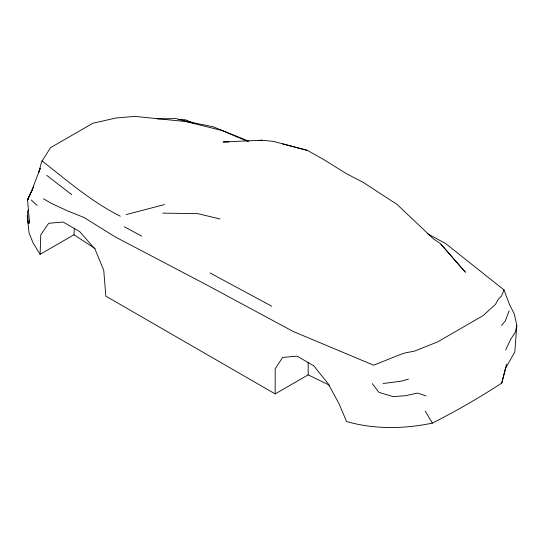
<?xml version="1.0" encoding="UTF-8"?>
<svg xmlns="http://www.w3.org/2000/svg" width="544" height="544" viewBox="0 0 544 544"><rect width="100%" height="100%" fill="white"/><g stroke="black" fill="none" stroke-linecap="round" stroke-linejoin="round"><path stroke-width="0.82" d="M74.338 228.215L73.991 234.77L40.127 254.32L40.746 234.906L48.647 223.305L63.07 222.013L79.723 231.628L94.989 249.084L103.741 270.293L105.849 296.154L275.169 393.91L308.183 374.85L329.467 385.234M427.645 233.845L445.59 243.508L504.009 289.938L509.49 304.49L514.372 314.167L516.8 325.251L514.828 351.934L505.716 367.975L501.772 383.037A768.04 443.428 0 0 1 432.351 423.116C404.124 428.964 374.422 429.549 346.555 421.518L339.007 403.682L328.141 383.69L313.718 365.752L297.072 356.136L282.649 357.422L275.169 368.778L275.169 393.91M516.8 325.251L515.318 332.214L510.673 339.313L505.662 350.003M501.772 383.037L506.512 364.174M509.191 310.685L505.22 321.11L501.541 325.346M504.009 289.938L501.561 296.004L498.447 299.118L495.434 304.429L482.943 315.724L437.634 341.884L414.562 351.118L405.362 352.859L399.969 354.661L373.633 365.208L293.209 331.486L206.462 284.784L115.131 236.851L83.946 217.464L67.293 210.78L50.633 203.007L43.479 198.75M28.54 209.855L27.533 211.16L28.104 222.986L29.607 223.23L27.533 199.92L32.11 189.652L40.283 168.266L38.882 172.054L41.568 161.86L50.531 147.689L92.861 123.25L116.28 117.946L135.014 116.396L185.783 121.57L221.966 130.478L247.445 141.27M28.587 198.635L27.533 199.92L33.592 187.014M27.533 199.92L32.497 189.441M28.104 222.986L29.668 220.98M408.456 379.086L401.118 381.208L383.058 383.506M126.106 214.628L164.472 204.578M258.849 140.617L262.133 140.216L273.782 141.467L307.367 150.389L323.292 159.317L346.997 173.985L363.079 182.294L397.1 204.462L433.405 238.857L440.368 243.501L465.392 272.224L440.973 244.331M262.133 140.216L223.081 141.97L228.929 141.957M157.114 118.864L175.739 118.558L190.604 122.196L212.928 126.698L248.941 141.284M178.656 119.721L185.375 119.762L193.895 123.332M162.744 213.112L197.778 213.656L220.007 218.953M188.108 121.842L190.604 122.196M282.628 143.902L307.367 150.389M426.081 395.944L417.547 393.074L405.26 395.76L393.196 396.61L378.916 392.367L372.341 383.676M124.311 226.753L141.624 236.082M209.998 272.938L271.81 306.252M120.306 216.213C91.535 201.804 67.17 180.547 41.976 160.847M73.991 234.77L95.146 248.574M46.818 175.392L71.781 194.698M31.334 200.042L37.067 205.387M40.127 254.32L33.198 243.161L29.104 233.118L27.2 215.873M425.238 411.101L432.351 423.116M308.183 362.284L308.183 374.85"/></g></svg>
